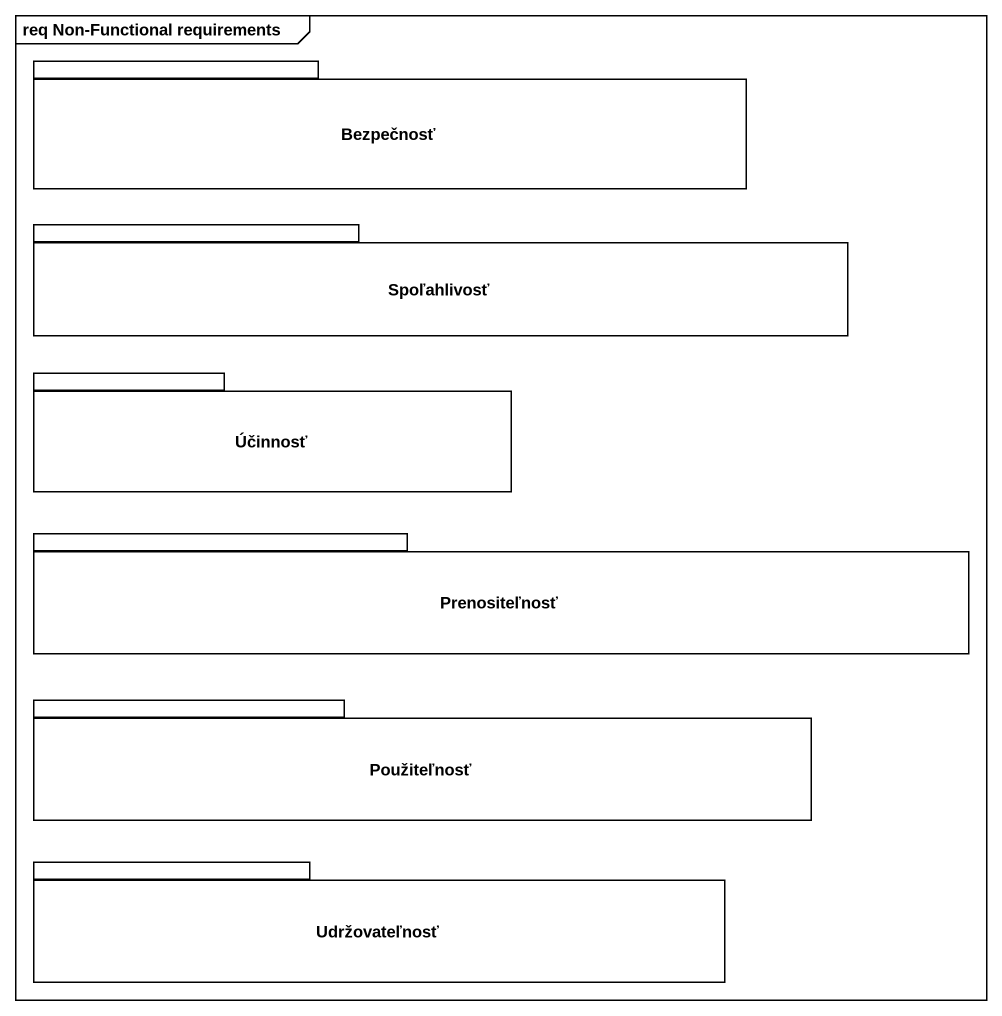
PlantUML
@startuml
mainframe req Non-Functional requirements
package Bezpečnosť {
}
package Spoľahlivosť {
}
package Účinnosť {
}
package Prenositeľnosť {
}
package Použiteľnosť {
}
package Udržovateľnosť {
}
@enduml
